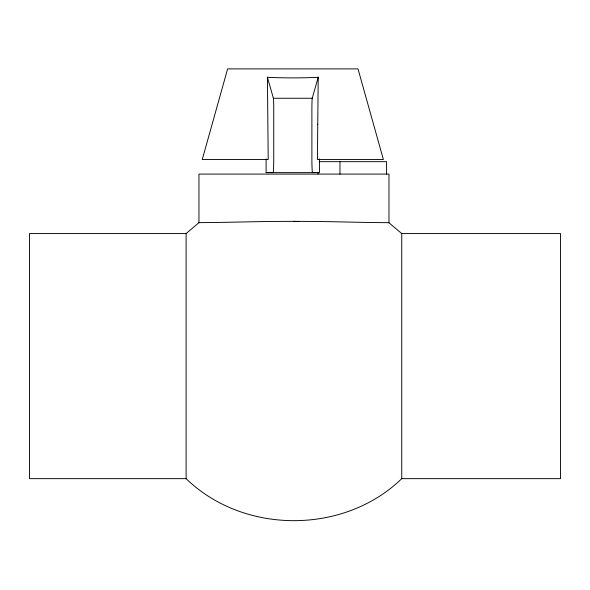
<?xml version="1.0" encoding="UTF-8"?>
<svg xmlns="http://www.w3.org/2000/svg" width="590" height="590" viewBox="0 0 590 590"><rect width="100%" height="100%" fill="white"/><g stroke="black" fill="none" stroke-linecap="round" stroke-linejoin="round"><path stroke-width="0.89" d="M319.522 158.872L319.522 172.619L312.479 172.575A19.721 0.656 -90 0 1 311.889 161.586L311.889 107.469A12.486 0.384 -89.9 0 1 312.235 98.257L318.261 77.113M388.567 222.415L401.746 233.574L560.5 233.574L560.5 478.652L401.746 478.652C344.036 534.665 243.81 534.665 186.101 478.652L29.5 478.652L29.5 233.574L186.101 233.574L199.28 222.415M293.923 221.346L273.701 221.449C249.172 221.678 224.458 222.548 200.121 222.607L198.948 222.703L198.948 174.087L388.972 174.087L388.972 222.762L387.8 222.659C363.44 222.592 338.697 221.693 314.146 221.464L293.923 221.346L298.857 221.552M266.105 158.872L266.105 172.619L271.385 172.582M266.105 172.619L273.148 172.575A19.721 0.656 -90 0 0 273.738 161.586L273.738 107.476A12.486 0.384 89.9 0 0 273.391 98.257L267.366 77.113M273.391 98.257L312.235 98.257M319.234 161.66L386.583 161.66L386.583 174.087M270.685 172.619L314.942 172.619M401.746 233.574L401.746 478.652M339.965 161.66L339.965 174.087M318.032 172.31L318.032 174.087M186.101 233.574L186.101 478.652M312.479 172.575A19.721 0.656 90 0 1 312.361 172.243M317.752 124.276L317.42 159.521L383.389 159.521L358.005 68.883L227.622 68.883L202.245 159.521L268.207 159.521L267.418 77.29L271.924 77.496A65.173 7.353 0 0 0 313.703 77.496L318.209 77.29L317.752 124.276"/></g></svg>
